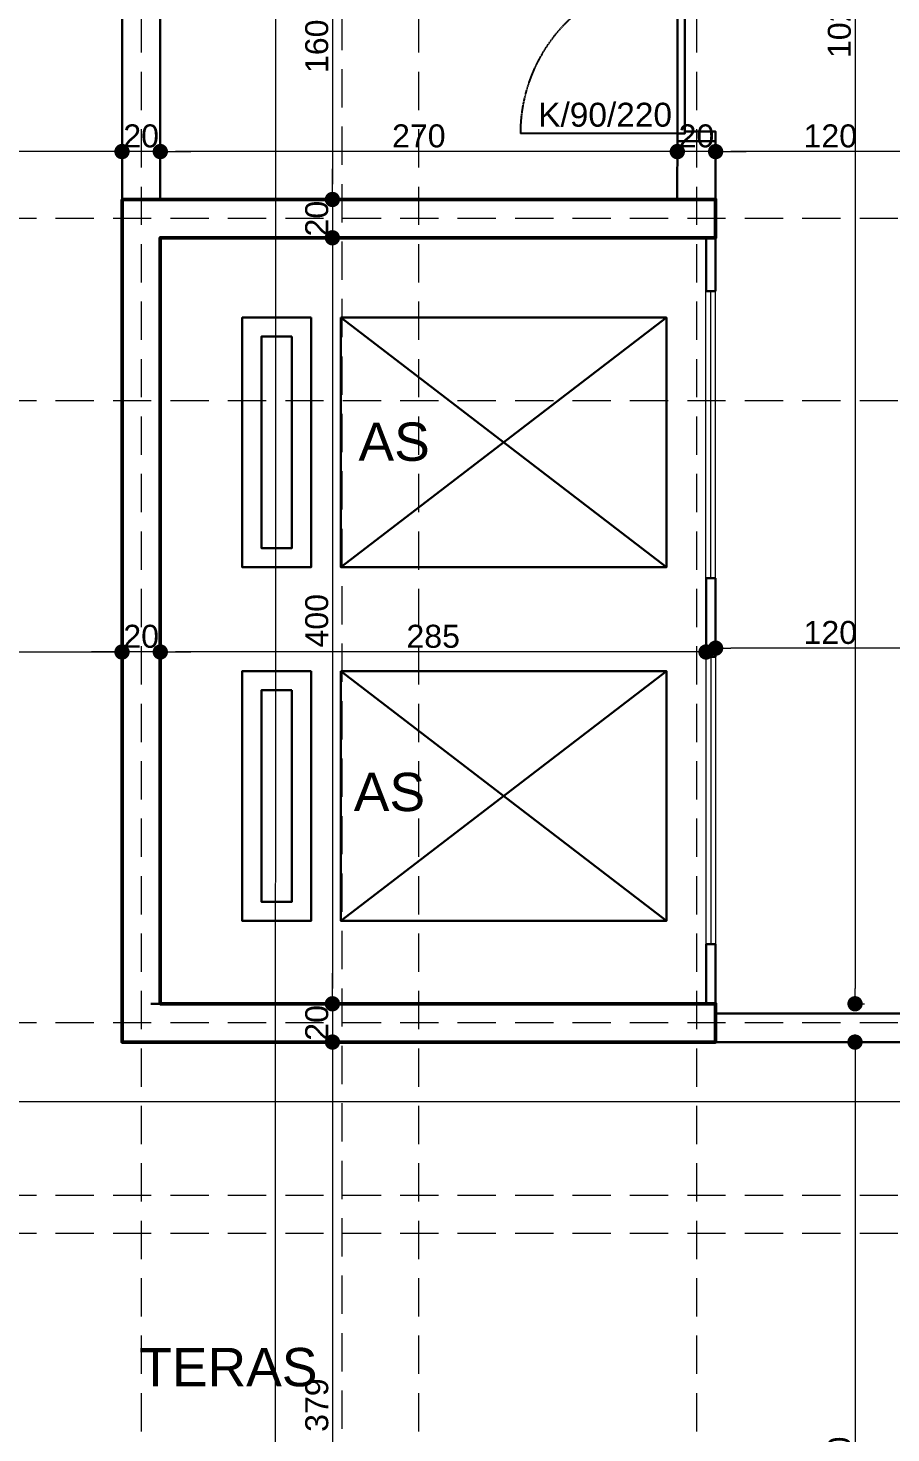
# Model space of a CAD drawing. Header units: millimetres. Extents: x 38129 to 72024, y -56282 to 16512.
# Drawn here: x 57514 to 57965, y -44875 to -44141 of the extents above; entities that cross this region are included whole.
import ezdxf

# ---------------------------------------------------------------- set-up
doc = ezdxf.new("R2010")
doc.units = ezdxf.units.MM
doc.linetypes.add('HIDDEN', pattern=[0.375, 0.25, -0.125])
for name, color, linetype, lineweight in [('AKS', 55, 'HIDDEN', 0), ('COLUMN4', 3, 'Continuous', 50), ('DUVAR', 255, 'Continuous', 30), ('KAPI', 4, 'Continuous', 30), ('KOLON', 90, 'Continuous', 30), ('M', 210, 'Continuous', 30), ('mahal', 7, 'Continuous', 5), ('pencere+KAPI', 1, 'Continuous', 0), ('ölçü İÇ', 31, 'Continuous', 0)]:
    doc.layers.add(name, color=color, linetype=linetype, lineweight=lineweight)
doc.layers.add('HIDDEN', color=1, linetype='HIDDEN')
doc.styles.add('icdisolcu_yazi', font='arial.ttf')
doc.styles.get("Standard").update_dxf_attribs({"font": 'arial.ttf'})
doc.styles.add('style1', font='arial.ttf')
doc.dimstyles.new('İç Ölçü', dxfattribs={"dimtxt": 12, "dimasz": 8, "dimexe": 5, "dimexo": 0, "dimgap": 2, "dimtad": 1, "dimdec": 0, "dimzin": 12, "dimdsep": 46, "dimtxsty": 'icdisolcu_yazi', "dimblk": 'DOT', "dimcen": 8, "dimdle": 5, "dimclrd": 256, "dimclre": 256, "dimclrt": 7, "dimadec": 0, "dimazin": 3, "dimtfac": 1, "dimtdec": 0, "dimtix": 1, "dimtmove": 2, "dimatfit": 3, "dimldrblk": 'DOT', "dimfxl": 0, "dimtolj": 1, "dimtzin": 0, "dimlwd": -1, "dimlwe": -1, "dimarcsym": 0})

# ---------------------------------------------------------------- blocks, each defined once
blk = doc.blocks.new('*U12')
for p, q in [((4, 0), (0, 0)), ((86, 0), (90, 0))]:
    blk.add_line(p, q)
blk.add_lwpolyline([(4, 0), (86, 0), (86, -4), (4, -4)], close=True)
for points in [[(0, -20), (5, -20), (5, -4)], [(90, -20), (85, -20), (85, -4)]]:
    blk.add_lwpolyline(points)
at = {"layer": 'DUVAR'}
for p, q in [((0, 0), (0, -20)), ((90, 0), (90, -20))]:
    blk.add_line(p, q, dxfattribs=at)
at = {"layer": 'HIDDEN'}
blk.add_line((4, 0), (4, 82), dxfattribs=at)
blk.add_arc((4, 0), 82, 360, 90, dxfattribs=at)
blk = doc.blocks.new('_Dot')
at = {"color": 0, "lineweight": -2}
blk.add_line((-0.5, 0), (-1, 0), dxfattribs=at)
at = {"color": 0, "lineweight": 30, "const_width": 0.5}
blk.add_lwpolyline([(-0.25, 0, 1), (0.25, 0, 1)], format="xyb", close=True, dxfattribs=at)
blk = doc.blocks.new('*D2266')
at = {"layer": 'Defpoints', "color": 0, "lineweight": 120, "transparency": 16777216}
for p in [(57673.43, -44070.43), (57673.42, -44230.43), (57673.42, -44230.43)]:
    blk.add_point(p, dxfattribs=at)
at = {"layer": 'ölçü İÇ', "transparency": 16777216}
for p, q in [((57673.43, -44070.43), (57668.42, -44070.43)), ((57673.42, -44230.43), (57678.42, -44230.43))]:
    blk.add_line(p, q, dxfattribs=at)
at = {"layer": 'ölçü İÇ', "linetype": 'Continuous', "transparency": 16777216}
blk.add_line((57673.42, -44078.43), (57673.42, -44222.43), dxfattribs=at)
at = {"layer": 'ölçü İÇ', "transparency": 16777216, "xscale": 8, "yscale": 8, "zscale": 8}
for p, rotation in [((57673.42, -44070.43), 90), ((57673.42, -44230.43), 270)]:
    blk.add_blockref('_Dot', p, dxfattribs=dict(at, rotation=rotation))
at = {"layer": 'ölçü İÇ', "color": 7, "transparency": 16777216, "insert": (57665.29, -44150.43), "char_height": 12, "attachment_point": 5, "rotation": 90, "style": 'icdisolcu_yazi'}
blk.add_mtext('\\A1;160', dxfattribs=at)
blk = doc.blocks.new('*D2267')
at = {"layer": 'Defpoints', "color": 0, "lineweight": 120, "transparency": 16777216}
for p in [(57673.42, -44230.43), (57673.42, -44250.43), (57673.42, -44250.43)]:
    blk.add_point(p, dxfattribs=at)
at = {"layer": 'ölçü İÇ', "linetype": 'Continuous', "transparency": 16777216}
for p, q in [((57673.42, -44222.43), (57673.42, -44214.43)), ((57673.42, -44230.43), (57673.42, -44250.43)), ((57673.42, -44258.43), (57673.42, -44266.43))]:
    blk.add_line(p, q, dxfattribs=at)
at = {"layer": 'ölçü İÇ', "transparency": 16777216}
for p, q in [((57673.42, -44230.43), (57678.42, -44230.43)), ((57673.42, -44250.43), (57678.42, -44250.43))]:
    blk.add_line(p, q, dxfattribs=at)
at = {"layer": 'ölçü İÇ', "transparency": 16777216, "xscale": 8, "yscale": 8, "zscale": 8}
for p, rotation in [((57673.42, -44230.43), 270), ((57673.42, -44250.43), 90)]:
    blk.add_blockref('_Dot', p, dxfattribs=dict(at, rotation=rotation))
at = {"layer": 'ölçü İÇ', "color": 7, "transparency": 16777216, "insert": (57665.29, -44240.43), "char_height": 12, "attachment_point": 5, "rotation": 90, "style": 'icdisolcu_yazi'}
blk.add_mtext('\\A1;20', dxfattribs=at)
blk = doc.blocks.new('*D2268')
at = {"layer": 'Defpoints', "color": 0, "lineweight": 120, "transparency": 16777216}
for p in [(57673.42, -44250.43), (57673.42, -44650.43), (57673.43, -44650.43)]:
    blk.add_point(p, dxfattribs=at)
at = {"layer": 'ölçü İÇ', "transparency": 16777216}
for p, q in [((57673.42, -44250.43), (57678.42, -44250.43)), ((57673.43, -44650.43), (57668.42, -44650.43))]:
    blk.add_line(p, q, dxfattribs=at)
at = {"layer": 'ölçü İÇ', "linetype": 'Continuous', "transparency": 16777216}
blk.add_line((57673.42, -44258.43), (57673.42, -44642.43), dxfattribs=at)
at = {"layer": 'ölçü İÇ', "transparency": 16777216, "xscale": 8, "yscale": 8, "zscale": 8}
for p, rotation in [((57673.42, -44250.43), 90), ((57673.42, -44650.43), 270)]:
    blk.add_blockref('_Dot', p, dxfattribs=dict(at, rotation=rotation))
at = {"layer": 'ölçü İÇ', "color": 7, "transparency": 16777216, "insert": (57665.29, -44450.43), "char_height": 12, "attachment_point": 5, "rotation": 90, "style": 'icdisolcu_yazi'}
blk.add_mtext('\\A1;400', dxfattribs=at)
blk = doc.blocks.new('*D2269')
at = {"layer": 'Defpoints', "color": 0, "lineweight": 120, "transparency": 16777216}
for p in [(57673.43, -44650.43), (57673.43, -44670.43), (57673.43, -44670.43)]:
    blk.add_point(p, dxfattribs=at)
at = {"layer": 'ölçü İÇ', "linetype": 'Continuous', "transparency": 16777216}
for p, q in [((57673.43, -44642.43), (57673.43, -44634.43)), ((57673.43, -44650.43), (57673.43, -44670.43)), ((57673.43, -44678.43), (57673.43, -44686.43))]:
    blk.add_line(p, q, dxfattribs=at)
at = {"layer": 'ölçü İÇ', "transparency": 16777216}
for p, q in [((57673.43, -44650.43), (57678.43, -44650.43)), ((57673.43, -44670.43), (57678.43, -44670.43))]:
    blk.add_line(p, q, dxfattribs=at)
at = {"layer": 'ölçü İÇ', "transparency": 16777216, "xscale": 8, "yscale": 8, "zscale": 8}
for p, rotation in [((57673.43, -44650.43), 270), ((57673.43, -44670.43), 90)]:
    blk.add_blockref('_Dot', p, dxfattribs=dict(at, rotation=rotation))
at = {"layer": 'ölçü İÇ', "color": 7, "transparency": 16777216, "insert": (57665.3, -44660.43), "char_height": 12, "attachment_point": 5, "rotation": 90, "style": 'icdisolcu_yazi'}
blk.add_mtext('\\A1;20', dxfattribs=at)
blk = doc.blocks.new('*D2271')
at = {"layer": 'Defpoints', "color": 0, "lineweight": 120, "transparency": 16777216}
for p in [(57873.59, -44464.73), (57993.38, -44464.73), (57873.59, -44523.69)]:
    blk.add_point(p, dxfattribs=at)
at = {"layer": 'ölçü İÇ', "transparency": 16777216}
for p, q in [((57873.59, -44469.73), (57873.59, -44459.73)), ((57993.38, -44464.73), (57993.38, -44459.73))]:
    blk.add_line(p, q, dxfattribs=at)
at = {"layer": 'ölçü İÇ', "linetype": 'Continuous', "transparency": 16777216}
blk.add_line((57985.38, -44464.73), (57881.59, -44464.73), dxfattribs=at)
at = {"layer": 'ölçü İÇ', "transparency": 16777216, "xscale": 8, "yscale": 8, "zscale": 8, "rotation": 180}
blk.add_blockref('_Dot', (57873.59, -44464.73), dxfattribs=at)
at = {"layer": 'ölçü İÇ', "transparency": 16777216, "xscale": 8, "yscale": 8, "zscale": 8}
blk.add_blockref('_Dot', (57993.38, -44464.73), dxfattribs=at)
at = {"layer": 'ölçü İÇ', "color": 7, "transparency": 16777216, "insert": (57933.48, -44456.6), "char_height": 12, "attachment_point": 5, "style": 'icdisolcu_yazi'}
blk.add_mtext('\\A1;120', dxfattribs=at)
blk = doc.blocks.new('*D2272')
at = {"layer": 'Defpoints', "color": 0, "lineweight": 120, "transparency": 16777216}
for p in [(57583.52, -44466.73), (57583.52, -44466.75), (57868.59, -44466.73)]:
    blk.add_point(p, dxfattribs=at)
at = {"layer": 'ölçü İÇ', "transparency": 16777216}
for p, q in [((57583.52, -44466.75), (57583.52, -44461.73)), ((57868.59, -44466.73), (57868.59, -44461.73))]:
    blk.add_line(p, q, dxfattribs=at)
at = {"layer": 'ölçü İÇ', "linetype": 'Continuous', "transparency": 16777216}
blk.add_line((57860.59, -44466.73), (57591.52, -44466.73), dxfattribs=at)
at = {"layer": 'ölçü İÇ', "transparency": 16777216, "xscale": 8, "yscale": 8, "zscale": 8, "rotation": 180}
blk.add_blockref('_Dot', (57583.52, -44466.73), dxfattribs=at)
at = {"layer": 'ölçü İÇ', "transparency": 16777216, "xscale": 8, "yscale": 8, "zscale": 8}
blk.add_blockref('_Dot', (57868.59, -44466.73), dxfattribs=at)
at = {"layer": 'ölçü İÇ', "color": 7, "transparency": 16777216, "insert": (57726.06, -44458.6), "char_height": 12, "attachment_point": 5, "style": 'icdisolcu_yazi'}
blk.add_mtext('\\A1;285', dxfattribs=at)
blk = doc.blocks.new('*D2273')
at = {"layer": 'Defpoints', "color": 0, "lineweight": 120, "transparency": 16777216}
for p in [(57563.52, -44466.73), (57563.52, -44466.75), (57583.52, -44466.75)]:
    blk.add_point(p, dxfattribs=at)
at = {"layer": 'ölçü İÇ', "transparency": 16777216}
for p, q in [((57563.52, -44466.75), (57563.52, -44461.73)), ((57583.52, -44466.75), (57583.52, -44461.73))]:
    blk.add_line(p, q, dxfattribs=at)
at = {"layer": 'ölçü İÇ', "linetype": 'Continuous', "transparency": 16777216}
for p, q in [((57555.52, -44466.73), (57547.52, -44466.73)), ((57583.52, -44466.73), (57563.52, -44466.73)), ((57591.52, -44466.73), (57599.52, -44466.73))]:
    blk.add_line(p, q, dxfattribs=at)
at = {"layer": 'ölçü İÇ', "transparency": 16777216, "xscale": 8, "yscale": 8, "zscale": 8}
blk.add_blockref('_Dot', (57563.52, -44466.73), dxfattribs=at)
at = {"layer": 'ölçü İÇ', "transparency": 16777216, "xscale": 8, "yscale": 8, "zscale": 8, "rotation": 180}
blk.add_blockref('_Dot', (57583.52, -44466.73), dxfattribs=at)
at = {"layer": 'ölçü İÇ', "color": 7, "transparency": 16777216, "insert": (57573.52, -44458.6), "char_height": 12, "attachment_point": 5, "style": 'icdisolcu_yazi'}
blk.add_mtext('\\A1;20', dxfattribs=at)
blk = doc.blocks.new('*D2275')
at = {"layer": 'Defpoints', "color": 0, "lineweight": 120, "transparency": 16777216}
for p in [(57873.58, -44205.43), (57993.38, -44205.43), (57873.58, -44212.68)]:
    blk.add_point(p, dxfattribs=at)
at = {"layer": 'ölçü İÇ', "transparency": 16777216}
for p, q in [((57873.58, -44210.43), (57873.58, -44200.43)), ((57993.38, -44205.43), (57993.38, -44210.43))]:
    blk.add_line(p, q, dxfattribs=at)
at = {"layer": 'ölçü İÇ', "linetype": 'Continuous', "transparency": 16777216}
blk.add_line((57985.38, -44205.43), (57881.58, -44205.43), dxfattribs=at)
at = {"layer": 'ölçü İÇ', "transparency": 16777216, "xscale": 8, "yscale": 8, "zscale": 8, "rotation": 180}
blk.add_blockref('_Dot', (57873.58, -44205.43), dxfattribs=at)
at = {"layer": 'ölçü İÇ', "transparency": 16777216, "xscale": 8, "yscale": 8, "zscale": 8}
blk.add_blockref('_Dot', (57993.38, -44205.43), dxfattribs=at)
at = {"layer": 'ölçü İÇ', "color": 7, "transparency": 16777216, "insert": (57933.48, -44197.3), "char_height": 12, "attachment_point": 5, "style": 'icdisolcu_yazi'}
blk.add_mtext('\\A1;120', dxfattribs=at)
blk = doc.blocks.new('*D2276')
at = {"layer": 'Defpoints', "color": 0, "lineweight": 120, "transparency": 16777216}
for p in [(57853.58, -44205.43), (57853.58, -44213.18), (57873.58, -44212.68)]:
    blk.add_point(p, dxfattribs=at)
at = {"layer": 'ölçü İÇ', "linetype": 'Continuous', "transparency": 16777216}
for p, q in [((57845.58, -44205.43), (57837.58, -44205.43)), ((57873.58, -44205.43), (57853.58, -44205.43)), ((57881.58, -44205.43), (57889.58, -44205.43))]:
    blk.add_line(p, q, dxfattribs=at)
at = {"layer": 'ölçü İÇ', "transparency": 16777216}
for p, q in [((57853.58, -44210.43), (57853.58, -44200.43)), ((57873.58, -44210.43), (57873.58, -44200.43))]:
    blk.add_line(p, q, dxfattribs=at)
at = {"layer": 'ölçü İÇ', "transparency": 16777216, "xscale": 8, "yscale": 8, "zscale": 8}
blk.add_blockref('_Dot', (57853.58, -44205.43), dxfattribs=at)
at = {"layer": 'ölçü İÇ', "transparency": 16777216, "xscale": 8, "yscale": 8, "zscale": 8, "rotation": 180}
blk.add_blockref('_Dot', (57873.58, -44205.43), dxfattribs=at)
at = {"layer": 'ölçü İÇ', "color": 7, "transparency": 16777216, "insert": (57863.58, -44197.3), "char_height": 12, "attachment_point": 5, "style": 'icdisolcu_yazi'}
blk.add_mtext('\\A1;20', dxfattribs=at)
blk = doc.blocks.new('*D2279')
at = {"layer": 'Defpoints', "color": 0, "lineweight": 120, "transparency": 16777216}
for p in [(57946.41, -43625.43), (57946.41, -44650.43), (57946.41, -44650.43)]:
    blk.add_point(p, dxfattribs=at)
at = {"layer": 'ölçü İÇ', "transparency": 16777216}
for p, q in [((57946.41, -43625.43), (57951.41, -43625.43)), ((57946.41, -44650.43), (57951.41, -44650.43))]:
    blk.add_line(p, q, dxfattribs=at)
at = {"layer": 'ölçü İÇ', "linetype": 'Continuous', "transparency": 16777216}
blk.add_line((57946.41, -43633.43), (57946.41, -44642.43), dxfattribs=at)
at = {"layer": 'ölçü İÇ', "transparency": 16777216, "xscale": 8, "yscale": 8, "zscale": 8}
for p, rotation in [((57946.41, -43625.43), 90), ((57946.41, -44650.43), 270)]:
    blk.add_blockref('_Dot', p, dxfattribs=dict(at, rotation=rotation))
at = {"layer": 'ölçü İÇ', "color": 7, "transparency": 16777216, "insert": (57938.28, -44137.93), "char_height": 12, "attachment_point": 5, "rotation": 90, "style": 'icdisolcu_yazi'}
blk.add_mtext('\\A1;1025', dxfattribs=at)
blk = doc.blocks.new('*D2457')
at = {"layer": 'Defpoints', "color": 0, "lineweight": 120, "transparency": 16777216}
for p in [(57583.52, -44205.41), (57583.52, -44205.41), (57853.58, -44205.43)]:
    blk.add_point(p, dxfattribs=at)
at = {"layer": 'ölçü İÇ', "transparency": 16777216}
for p, q in [((57583.52, -44205.41), (57583.52, -44200.41)), ((57853.58, -44205.43), (57853.58, -44200.41))]:
    blk.add_line(p, q, dxfattribs=at)
at = {"layer": 'ölçü İÇ', "linetype": 'Continuous', "transparency": 16777216}
blk.add_line((57845.58, -44205.41), (57591.52, -44205.41), dxfattribs=at)
at = {"layer": 'ölçü İÇ', "transparency": 16777216, "xscale": 8, "yscale": 8, "zscale": 8, "rotation": 180}
blk.add_blockref('_Dot', (57583.52, -44205.41), dxfattribs=at)
at = {"layer": 'ölçü İÇ', "transparency": 16777216, "xscale": 8, "yscale": 8, "zscale": 8}
blk.add_blockref('_Dot', (57853.58, -44205.41), dxfattribs=at)
at = {"layer": 'ölçü İÇ', "color": 7, "transparency": 16777216, "insert": (57718.55, -44197.29), "char_height": 12, "attachment_point": 5, "style": 'icdisolcu_yazi'}
blk.add_mtext('\\A1;270', dxfattribs=at)
blk = doc.blocks.new('*D2458')
at = {"layer": 'Defpoints', "color": 0, "lineweight": 120, "transparency": 16777216}
for p in [(57563.52, -44205.41), (57563.52, -44205.41), (57583.52, -44205.41)]:
    blk.add_point(p, dxfattribs=at)
at = {"layer": 'ölçü İÇ', "linetype": 'Continuous', "transparency": 16777216}
for p, q in [((57555.52, -44205.41), (57547.52, -44205.41)), ((57583.52, -44205.41), (57563.52, -44205.41)), ((57591.52, -44205.41), (57599.52, -44205.41))]:
    blk.add_line(p, q, dxfattribs=at)
at = {"layer": 'ölçü İÇ', "transparency": 16777216}
for p, q in [((57563.52, -44205.41), (57563.52, -44210.41)), ((57583.52, -44205.41), (57583.52, -44200.41))]:
    blk.add_line(p, q, dxfattribs=at)
at = {"layer": 'ölçü İÇ', "transparency": 16777216, "xscale": 8, "yscale": 8, "zscale": 8}
blk.add_blockref('_Dot', (57563.52, -44205.41), dxfattribs=at)
at = {"layer": 'ölçü İÇ', "transparency": 16777216, "xscale": 8, "yscale": 8, "zscale": 8, "rotation": 180}
blk.add_blockref('_Dot', (57583.52, -44205.41), dxfattribs=at)
at = {"layer": 'ölçü İÇ', "color": 7, "transparency": 16777216, "insert": (57573.52, -44197.29), "char_height": 12, "attachment_point": 5, "style": 'icdisolcu_yazi'}
blk.add_mtext('\\A1;20', dxfattribs=at)
blk = doc.blocks.new('*D2467')
at = {"layer": 'Defpoints', "color": 0, "lineweight": 120, "transparency": 16777216}
for p in [(57078.37, -44205.41), (57078.37, -44205.41), (57563.52, -44205.41)]:
    blk.add_point(p, dxfattribs=at)
at = {"layer": 'ölçü İÇ', "transparency": 16777216}
for p, q in [((57078.37, -44205.41), (57078.37, -44200.41)), ((57563.52, -44205.41), (57563.52, -44200.41))]:
    blk.add_line(p, q, dxfattribs=at)
at = {"layer": 'ölçü İÇ', "linetype": 'Continuous', "transparency": 16777216}
blk.add_line((57555.52, -44205.41), (57086.37, -44205.41), dxfattribs=at)
at = {"layer": 'ölçü İÇ', "transparency": 16777216, "xscale": 8, "yscale": 8, "zscale": 8, "rotation": 180}
blk.add_blockref('_Dot', (57078.37, -44205.41), dxfattribs=at)
at = {"layer": 'ölçü İÇ', "transparency": 16777216, "xscale": 8, "yscale": 8, "zscale": 8}
blk.add_blockref('_Dot', (57563.52, -44205.41), dxfattribs=at)
at = {"layer": 'ölçü İÇ', "color": 7, "transparency": 16777216, "insert": (57320.95, -44197.29), "char_height": 12, "attachment_point": 5, "style": 'icdisolcu_yazi'}
blk.add_mtext('\\A1;485', dxfattribs=at)
blk = doc.blocks.new('*D2468')
at = {"layer": 'Defpoints', "color": 0, "lineweight": 120, "transparency": 16777216}
for p in [(57078.37, -44466.75), (57078.37, -44466.75), (57563.52, -44466.75)]:
    blk.add_point(p, dxfattribs=at)
at = {"layer": 'ölçü İÇ', "transparency": 16777216}
for p, q in [((57078.37, -44466.75), (57078.37, -44461.75)), ((57563.52, -44466.75), (57563.52, -44461.75))]:
    blk.add_line(p, q, dxfattribs=at)
at = {"layer": 'ölçü İÇ', "linetype": 'Continuous', "transparency": 16777216}
blk.add_line((57555.52, -44466.75), (57086.37, -44466.75), dxfattribs=at)
at = {"layer": 'ölçü İÇ', "transparency": 16777216, "xscale": 8, "yscale": 8, "zscale": 8, "rotation": 180}
blk.add_blockref('_Dot', (57078.37, -44466.75), dxfattribs=at)
at = {"layer": 'ölçü İÇ', "transparency": 16777216, "xscale": 8, "yscale": 8, "zscale": 8}
blk.add_blockref('_Dot', (57563.52, -44466.75), dxfattribs=at)
at = {"layer": 'ölçü İÇ', "color": 7, "transparency": 16777216, "insert": (57320.95, -44458.62), "char_height": 12, "attachment_point": 5, "style": 'icdisolcu_yazi'}
blk.add_mtext('\\A1;485', dxfattribs=at)
blk = doc.blocks.new('*D2471')
at = {"layer": 'Defpoints', "color": 0, "lineweight": 120, "transparency": 16777216}
for p in [(57946.41, -44670.43), (57946.4, -45110.41), (57946.4, -45110.41)]:
    blk.add_point(p, dxfattribs=at)
at = {"layer": 'ölçü İÇ', "transparency": 16777216}
for p, q in [((57946.41, -44670.43), (57941.4, -44670.43)), ((57946.4, -45110.41), (57951.4, -45110.41))]:
    blk.add_line(p, q, dxfattribs=at)
at = {"layer": 'ölçü İÇ', "linetype": 'Continuous', "transparency": 16777216}
blk.add_line((57946.4, -44678.43), (57946.4, -45102.41), dxfattribs=at)
at = {"layer": 'ölçü İÇ', "transparency": 16777216, "xscale": 8, "yscale": 8, "zscale": 8}
for p, rotation in [((57946.4, -44670.43), 90), ((57946.4, -45110.41), 270)]:
    blk.add_blockref('_Dot', p, dxfattribs=dict(at, rotation=rotation))
at = {"layer": 'ölçü İÇ', "color": 7, "transparency": 16777216, "insert": (57938.27, -44890.42), "char_height": 12, "attachment_point": 5, "rotation": 90, "style": 'icdisolcu_yazi'}
blk.add_mtext('\\A1;440', dxfattribs=at)
blk = doc.blocks.new('*D2472')
at = {"layer": 'Defpoints', "color": 0, "lineweight": 120, "transparency": 16777216}
for p in [(57673.45, -44670.43), (57673.45, -45049.6), (57673.45, -45049.6)]:
    blk.add_point(p, dxfattribs=at)
at = {"layer": 'ölçü İÇ', "transparency": 16777216}
for p, q in [((57673.45, -44670.43), (57678.45, -44670.43)), ((57673.45, -45049.6), (57678.45, -45049.6))]:
    blk.add_line(p, q, dxfattribs=at)
at = {"layer": 'ölçü İÇ', "linetype": 'Continuous', "transparency": 16777216}
blk.add_line((57673.45, -44678.43), (57673.45, -45041.6), dxfattribs=at)
at = {"layer": 'ölçü İÇ', "transparency": 16777216, "xscale": 8, "yscale": 8, "zscale": 8}
for p, rotation in [((57673.45, -44670.43), 90), ((57673.45, -45049.6), 270)]:
    blk.add_blockref('_Dot', p, dxfattribs=dict(at, rotation=rotation))
at = {"layer": 'ölçü İÇ', "color": 7, "transparency": 16777216, "insert": (57665.32, -44860.01), "char_height": 12, "attachment_point": 5, "rotation": 90, "style": 'icdisolcu_yazi'}
blk.add_mtext('\\A1;379', dxfattribs=at)

msp = doc.modelspace()

# ---------------------------------------------------------------- linework, layer by layer
at = {"layer": 'AKS', "ltscale": 80}
for p, q in [((57573.53, -42903.74), (57573.53, -45280.38)), ((57678.38, -42902.38), (57678.38, -45279.02)), ((57718.38, -42903.74), (57718.38, -45280.38)), ((57863.58, -42903.74), (57863.58, -45280.38)), ((59078.83, -44240.43), (56716.98, -44240.43)), ((59078.83, -44335.6), (56716.98, -44335.6)), ((59078.83, -44660.43), (56716.98, -44660.43)), ((59078.83, -44750.6), (56716.98, -44750.6)), ((59078.83, -44770.44), (56716.98, -44770.44))]:
    msp.add_line(p, q, dxfattribs=at)
at = {"layer": 'COLUMN4', "color": 3}
msp.add_lwpolyline([(57563.53, -44230.43), (57563.53, -44670.43), (57873.53, -44670.43), (57873.53, -44650.43), (57583.53, -44650.43), (57583.53, -44250.43), (57873.53, -44250.43), (57873.53, -44230.43)], close=True, dxfattribs=at)
at = {"layer": 'DUVAR'}
for p, q in [((57868.59, -44278.25), (57868.58, -44250.39)), ((57873.58, -44250.39), (57873.59, -44278.25)), ((57868.59, -44278.25), (57873.59, -44278.25)), ((57868.59, -44469.25), (57868.59, -44428.25)), ((57868.59, -44428.25), (57873.59, -44428.25)), ((57873.59, -44428.25), (57873.59, -44469.25)), ((57868.59, -44469.25), (57873.59, -44469.25)), ((57868.59, -44650.39), (57868.59, -44619.25)), ((57868.59, -44619.25), (57873.59, -44619.25)), ((57873.59, -44619.25), (57873.59, -44655.39)), ((57873.59, -44655.43), (57993.38, -44655.43)), ((57873.59, -44670.42), (57998.38, -44670.43))]:
    msp.add_line(p, q, dxfattribs=at)
for points in [[(57563.52, -44246.43), (57563.53, -44070.43)], [(57583.52, -44230.43), (57583.53, -44069.43)], [(57853.58, -44230.43), (57853.59, -44195.93)], [(57873.58, -44230.43), (57873.59, -44194.93)]]:
    msp.add_lwpolyline(points, dxfattribs=at)
at = {"layer": 'KAPI', "lineweight": 15}
for p, q in [((57868.55, -44428.25), (57868.55, -44278.25)), ((57871.05, -44428.25), (57871.05, -44278.25)), ((57873.55, -44428.25), (57873.55, -44278.25)), ((57868.55, -44469.25), (57868.55, -44619.25)), ((57871.05, -44469.25), (57871.05, -44619.25)), ((57873.55, -44469.25), (57873.55, -44619.25))]:
    msp.add_line(p, q, dxfattribs=at)
at = {"layer": 'KOLON'}
for p, q in [((57563.53, -44670.43), (57563.52, -44230.43)), ((57873.58, -44230.43), (57563.52, -44230.43)), ((57873.58, -44230.43), (57873.58, -44245.43)), ((57578.53, -44650.43), (57873.58, -44650.43)), ((57873.59, -44650.43), (57873.59, -44670.43)), ((57873.59, -44670.43), (57563.53, -44670.43))]:
    msp.add_line(p, q, dxfattribs=at)
at = {"layer": 'M'}
for p, q in [((57677.83, -44292.06), (57847.85, -44422.5)), ((57677.83, -44422.5), (57847.85, -44292.06)), ((57677.83, -44476.73), (57847.85, -44607.17)), ((57677.83, -44607.17), (57847.85, -44476.73))]:
    msp.add_line(p, q, dxfattribs=at)
for points in [[(57662.25, -44292.06), (57626.33, -44292.06), (57626.33, -44422.5), (57662.25, -44422.5)], [(57677.83, -44292.06), (57847.85, -44292.06), (57847.85, -44422.5), (57677.83, -44422.5)], [(57652.25, -44302.06), (57636.33, -44302.06), (57636.33, -44412.5), (57652.25, -44412.5)], [(57662.25, -44476.73), (57626.33, -44476.73), (57626.33, -44607.17), (57662.25, -44607.17)], [(57677.83, -44476.73), (57847.85, -44476.73), (57847.85, -44607.17), (57677.83, -44607.17)], [(57652.25, -44486.73), (57636.33, -44486.73), (57636.33, -44597.17), (57652.25, -44597.17)]]:
    msp.add_lwpolyline(points, close=True, dxfattribs=at)
at = {"layer": 'pencere+KAPI', "linetype": 'HIDDEN'}
for p, q in [((57644.21, -42952.22), (57643.36, -45255.28)), ((56898.81, -44701.51), (58877.24, -44701.51))]:
    msp.add_line(p, q, dxfattribs=at)

# ---------------------------------------------------------------- block references
at = {"layer": 'KAPI', "rotation": 90}
msp.add_blockref('*U12', (57853.59, -44199.93), dxfattribs=at)

# ---------------------------------------------------------------- texts
at = {"layer": 'mahal', "char_height": 20, "attachment_point": 1}
for s, insert in [('AS', (57687.03, -44346.9)), ('AS', (57684.57, -44529.82)), ('TERAS', (57572.48, -44830.16))]:
    msp.add_mtext_dynamic_manual_height_columns(s, width=250.3432, gutter_width=12.5, heights=[0], dxfattribs=dict(at, insert=insert))
at = {"layer": 'pencere+KAPI', "insert": (57780.91, -44179.91), "char_height": 12.5, "width": 27.0954, "attachment_point": 1, "rotation": 0, "style": 'style1'}
msp.add_mtext('K/90/220', dxfattribs=at)

# ---------------------------------------------------------------- dimensions: what is measured, and where the dimension line sits
at = {"layer": 'ölçü İÇ'}
for base, p1, p2, angle, picture, middle in [((57946.41, -44650.43), (57946.41, -43625.43), (57946.41, -44650.43), 90, '*D2279', (57938.28, -44137.93)), ((57673.42, -44230.43), (57673.43, -44070.43), (57673.42, -44230.43), 90, '*D2266', (57665.29, -44150.43)), ((57673.42, -44250.43), (57673.42, -44230.43), (57673.42, -44250.43), 90, '*D2267', (57665.29, -44240.43)), ((57673.42, -44650.43), (57673.42, -44250.43), (57673.43, -44650.43), 90, '*D2268', (57665.29, -44450.43)), ((57673.43, -44670.43), (57673.43, -44650.43), (57673.43, -44670.43), 90, '*D2269', (57665.3, -44660.43)), ((57673.45, -45049.6), (57673.45, -44670.43), (57673.45, -45049.6), 270, '*D2472', (57665.32, -44860.01)), ((57946.4, -45110.41), (57946.41, -44670.43), (57946.4, -45110.41), 270, '*D2471', (57938.27, -44890.42))]:
    dim = msp.add_linear_dim(base=base, p1=p1, p2=p2, angle=angle, dimstyle='İç Ölçü', dxfattribs=at)
    dim.commit()
    dim.dimension.update_dxf_attribs({"geometry": picture, "text_midpoint": middle})
for base, p1, p2, picture, middle in [((57078.37, -44205.41), (57563.52, -44205.41), (57078.37, -44205.41), '*D2467', (57320.95, -44197.29)), ((57563.52, -44205.41), (57583.52, -44205.41), (57563.52, -44205.41), '*D2458', (57573.52, -44197.29)), ((57583.52, -44205.41), (57853.58, -44205.43), (57583.52, -44205.41), '*D2457', (57718.55, -44197.29)), ((57853.58, -44205.43), (57873.58, -44212.68), (57853.58, -44213.18), '*D2276', (57863.58, -44197.3)), ((57873.58, -44205.43), (57993.38, -44205.43), (57873.58, -44212.68), '*D2275', (57933.48, -44197.3)), ((57873.59, -44464.73), (57993.38, -44464.73), (57873.59, -44523.69), '*D2271', (57933.48, -44456.6)), ((57078.37, -44466.75), (57563.52, -44466.75), (57078.37, -44466.75), '*D2468', (57320.95, -44458.62)), ((57563.52, -44466.73), (57583.52, -44466.75), (57563.52, -44466.75), '*D2273', (57573.52, -44458.6)), ((57583.52, -44466.73), (57868.59, -44466.73), (57583.52, -44466.75), '*D2272', (57726.06, -44458.6))]:
    dim = msp.add_linear_dim(base=base, p1=p1, p2=p2, dimstyle='İç Ölçü', dxfattribs=at)
    dim.commit()
    dim.dimension.update_dxf_attribs({"geometry": picture, "text_midpoint": middle})

doc.saveas('drawing.dxf')
